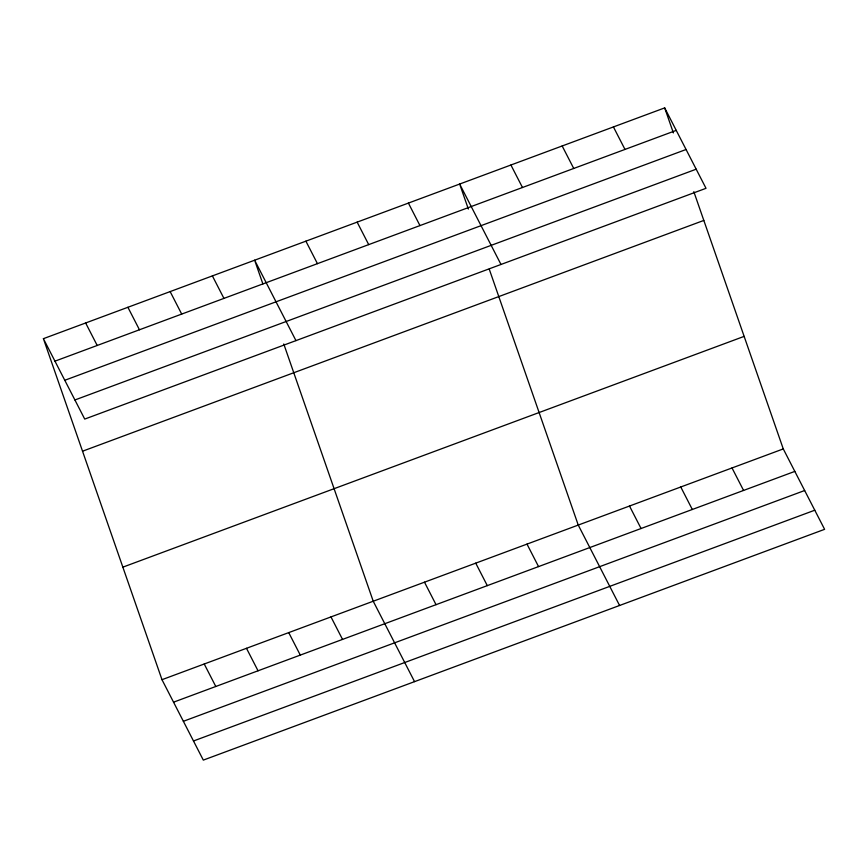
<?xml version="1.0" encoding="UTF-8"?>
<svg xmlns="http://www.w3.org/2000/svg" width="868" height="868" viewBox="0 0 868 868"><rect width="100%" height="100%" fill="white"/><g stroke="black" fill="none" stroke-linecap="round" stroke-linejoin="round"><path stroke-width="1.3" d="M43.4 338.672L664.682 107.892L706.01 188.313L84.728 419.081L43.4 338.672L161.99 679.687L203.318 760.108L824.6 529.328L783.272 448.919L693.825 191.676M54.955 361.164L676.248 130.384M64.785 380.282L686.067 149.502M74.908 399.974L696.19 169.195M82.536 451.208L703.818 220.429M122.855 567.151L744.136 336.383M161.99 679.687L783.272 448.919M173.546 702.179L794.828 471.4M183.365 721.297L804.658 490.518M193.488 740.99L814.781 510.21M613.426 126.934L624.993 149.426M732.017 467.95L743.572 490.442M562.171 145.976L573.737 168.468M680.762 486.991L692.317 509.483M510.916 165.018L522.482 187.51M629.506 506.033L641.061 528.525M500.988 264.469L459.66 184.049L468.362 209.058M619.578 605.484L578.251 525.075L489.226 269.08M408.405 203.09L419.96 225.582M526.995 544.106L538.551 566.598M357.149 222.132L368.705 244.624M475.74 563.148L487.295 585.64M305.894 241.174L317.449 263.666M424.485 582.189L436.04 604.681M295.966 340.625L254.639 260.205L262.896 283.966M212.389 275.905L223.944 298.397M414.546 681.64L373.229 601.231L283.771 343.988M170.139 291.594L181.705 314.086M330.979 616.92L342.534 639.412M127.9 307.294L139.455 329.775M288.729 632.609L300.285 655.101M85.65 322.983L97.205 345.475M246.479 648.309L258.046 670.801M204.23 663.998L215.796 686.49M664.682 107.892L673.384 132.902"/></g></svg>
